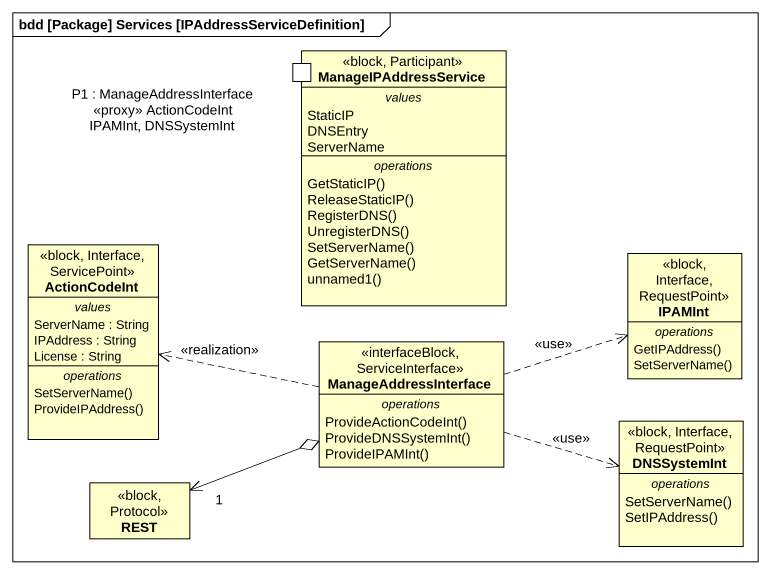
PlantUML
@startuml
mainframe bdd [Package] Services [IPAddressServiceDefinition]
hide circle
hide empty members
class ManageIPAddressService <<block, Participant>> {
  -- values --
  StaticIP
  DNSEntry
  ServerName
  -- operations --
  GetStaticIP()
  ReleaseStaticIP()
  RegisterDNS()
  UnregisterDNS()
  SetServerName()
  GetServerName()
  unnamed1()
  -- ports --
  P1 : ManageAddressInterface <<proxy>> ActionCodeInt IPAMInt, DNSSystemInt
}
class ActionCodeInt <<block, Interface, ServicePoint>> {
  -- values --
  ServerName : String
  IPAddress : String
  License : String
  -- operations --
  SetServerName()
  ProvideIPAddress()
}
class IPAMInt <<block, Interface, RequestPoint>> {
  -- operations --
  GetIPAddress()
  SetServerName()
}
class ManageAddressInterface <<interfaceBlock, ServiceInterface>> {
  -- operations --
  ProvideActionCodeInt()
  ProvideDNSSystemInt()
  ProvideIPAMInt()
}
class DNSSystemInt <<block, Interface, RequestPoint>> {
  -- operations --
  SetServerName()
  SetIPAddress()
}
class REST <<block, Protocol>>
ManageAddressInterface .left.> ActionCodeInt : <<realization>>
ManageAddressInterface .right.> IPAMInt : <<use>>
ManageAddressInterface .right.> DNSSystemInt : <<use>>
ManageAddressInterface "1" o-left-> REST
@enduml
